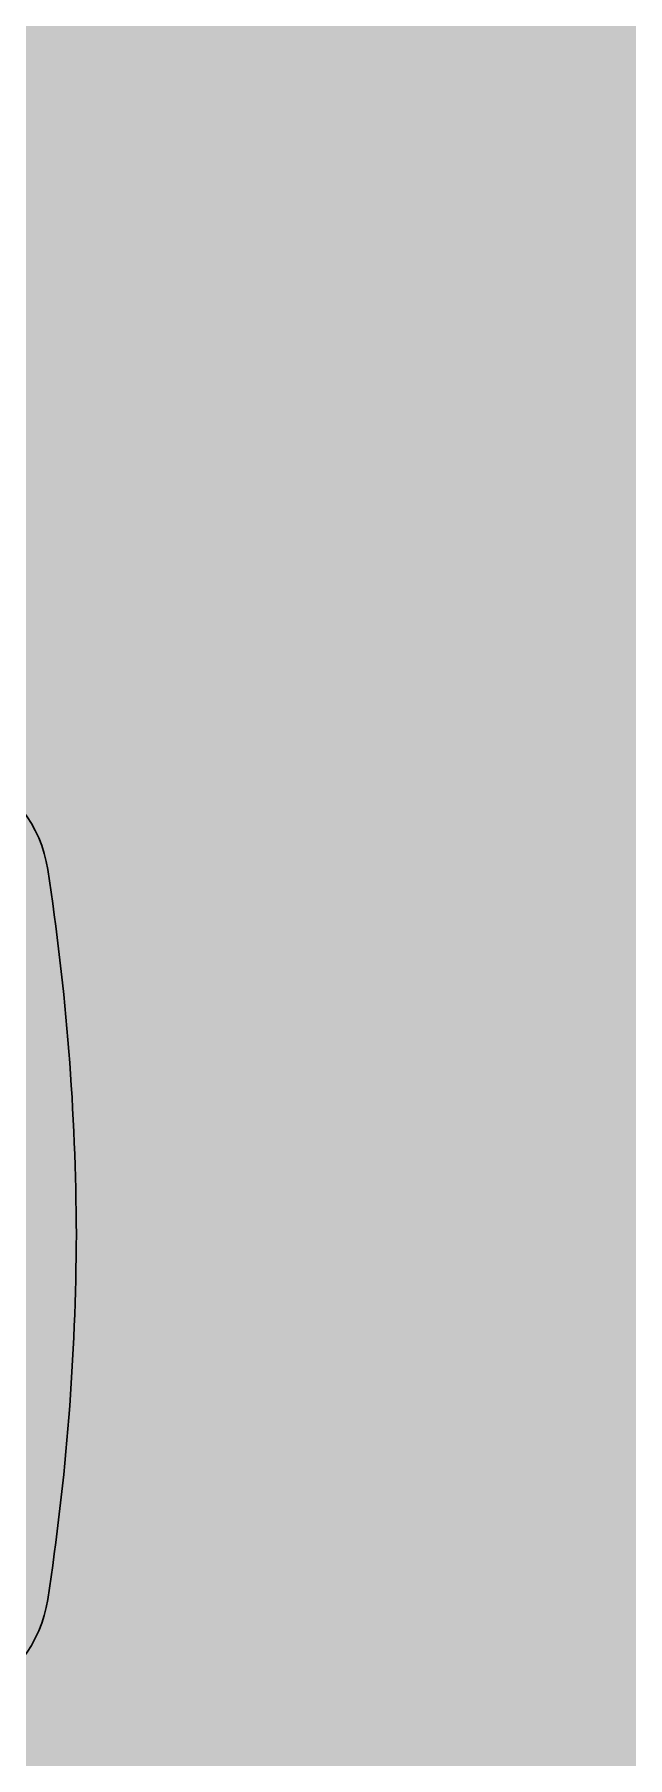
# Model space of a CAD drawing. Header units: metres. Extents: x -331 to 2982, y 362 to 2539.
# Drawn here: x 857.883 to 858.247, y 498.734 to 499.79 of the extents above; entities that cross this region are included whole.
import ezdxf

# ---------------------------------------------------------------- set-up
doc = ezdxf.new("R2010")
doc.units = ezdxf.units.M
doc.layers.get('0').update_dxf_attribs({"color": 251})
doc.layers.add('_salas', color=251, linetype='Continuous', plot=False)
doc.layers.add('ARQ-LOU', color=251, linetype='Continuous')

# ---------------------------------------------------------------- blocks, each defined once
blk = doc.blocks.new('TQ.03+CT.25_P')
at = {"lineweight": 30}
for centre, radius, start, end in [((-211.3, -403.4), 80, 204.0252, 261.222), ((211.3, -403.4), 80, 278.7637, 336.0051), ((5.4, 1002.5), 1502.5, 261.2359, 269.7924), ((-5.6, 1004.1), 1504.1, 270.2122, 278.7595)]:
    blk.add_arc(centre, radius, start, end, dxfattribs=at)

msp = doc.modelspace()

# ---------------------------------------------------------------- hatches: boundary and pattern name
at = {"layer": '_salas', "transparency": 33554559}
h = msp.add_hatch(color=256, dxfattribs=at)
h.dxf.hatch_style = 1
h.paths.add_polyline_path([(866.834, 485.9314), (866.834, 543.2314), (854.159, 543.2314), (854.159, 542.8564), (854.159, 494.4064), (852.509, 494.4064), (852.509, 499.9564), (844.9124, 499.9564), (844.9124, 498.6564), (842.959, 498.6564), (842.959, 499.9564), (823.409, 499.9564), (823.409, 492.6064), (824.559, 492.6064), (824.559, 491.7064), (823.5463, 491.7064), (823.5463, 489.8064), (818.009, 489.8064), (818.009, 489.9064), (814.609, 489.9064), (814.609, 491.7064), (816.4159, 491.7064), (816.4159, 494.6564), (803.9828, 494.6564), (803.9828, 486.3064), (802.034, 486.3064), (802.034, 486.5314), (798.959, 486.5314), (798.959, 485.9314)])

# ---------------------------------------------------------------- block references
at = {"layer": 'ARQ-LOU', "xscale": -0.001, "yscale": 0.001, "zscale": 0.001, "rotation": 90}
msp.add_blockref('TQ.03+CT.25_P', (857.409, 499.0548), dxfattribs=at)

doc.saveas('drawing.dxf')
